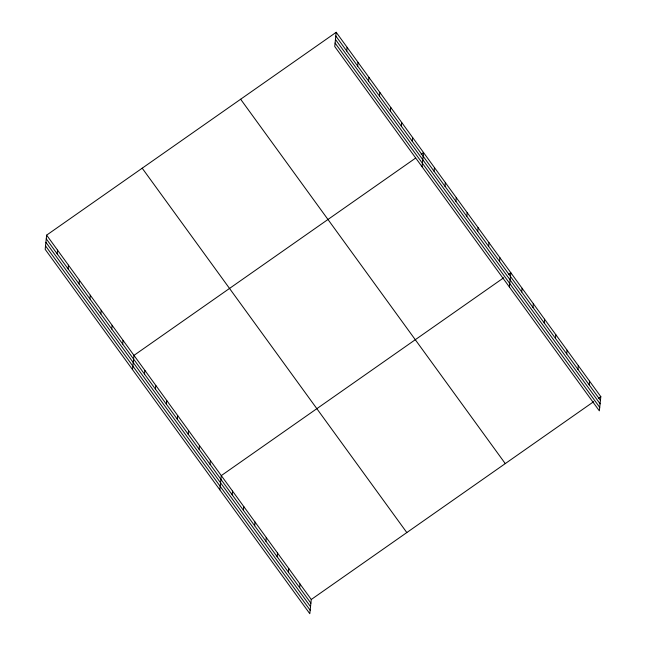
<?xml version="1.0" encoding="UTF-8"?>
<svg xmlns="http://www.w3.org/2000/svg" width="646" height="646" viewBox="0 0 646 646"><rect width="100%" height="100%" fill="white"/><g stroke="black" fill="none" stroke-linecap="round" stroke-linejoin="round"><path stroke-width="0.97" d="M46.641 235.136L45.18 249.34L309.805 613.7L311.267 599.496L46.641 235.136L336.195 32.3L600.82 396.66L599.359 410.864L334.733 46.504L336.195 32.3M57.179 253.854L57.559 250.163M68.096 268.881L68.476 265.191M79.014 283.909L79.393 280.219M89.923 298.945L90.311 295.254M100.841 313.972L101.22 310.282M111.758 329L112.138 325.309M122.675 344.035L123.055 340.345M132.503 369.577L133.972 355.373L415.564 158.117M144.502 374.091L144.89 370.4M155.42 389.126L155.799 385.436M166.337 404.154L166.716 400.463M177.254 419.181L177.634 415.491M188.172 434.209L188.551 430.519M199.081 449.245L199.469 445.554M209.998 464.272L210.378 460.582M219.834 489.813L221.295 475.609L503.686 277.796M232.164 494.788L232.544 491.097M243.413 510.275L243.792 506.585M254.653 525.755L255.041 522.065M265.902 541.243L266.281 537.553M277.15 556.731L277.53 553.041M288.399 572.219L288.778 568.528M346.732 51.018L347.112 47.328M299.639 587.698L300.027 584.008M357.65 66.053L358.029 62.363M368.567 81.081L368.947 77.391M379.477 96.109L379.864 92.418M390.394 111.136L390.773 107.454M401.311 126.172L401.691 122.482M412.229 141.199L412.608 137.509M422.056 166.741L423.526 152.537L421.135 154.216M434.055 171.263L434.443 167.572M444.973 186.29L445.352 182.6M455.89 201.318L456.27 197.628M466.808 216.353L467.187 212.663M477.725 231.381L478.105 227.691M488.634 246.409L489.022 242.718M499.552 261.436L499.931 257.754M509.379 286.986L510.849 272.782L508.459 274.453M521.718 291.952L522.097 288.269M532.966 307.439L533.346 303.749M544.207 322.927L544.594 319.237M555.455 338.415L555.835 334.725M566.703 353.895L567.083 350.205M577.952 369.383L578.332 365.693M589.192 384.871L589.58 381.18M311.267 599.496L593.658 401.683M598.438 398.34L600.82 396.66M335.815 35.99L600.441 400.35M335.46 39.463L600.086 403.823M335.088 43.032L599.714 407.4M240.643 99.234L505.269 463.602M142.201 168.194L406.827 532.562M46.262 238.826L310.887 603.186M45.906 242.29L310.532 606.659M45.535 245.868L310.161 610.228"/></g></svg>
